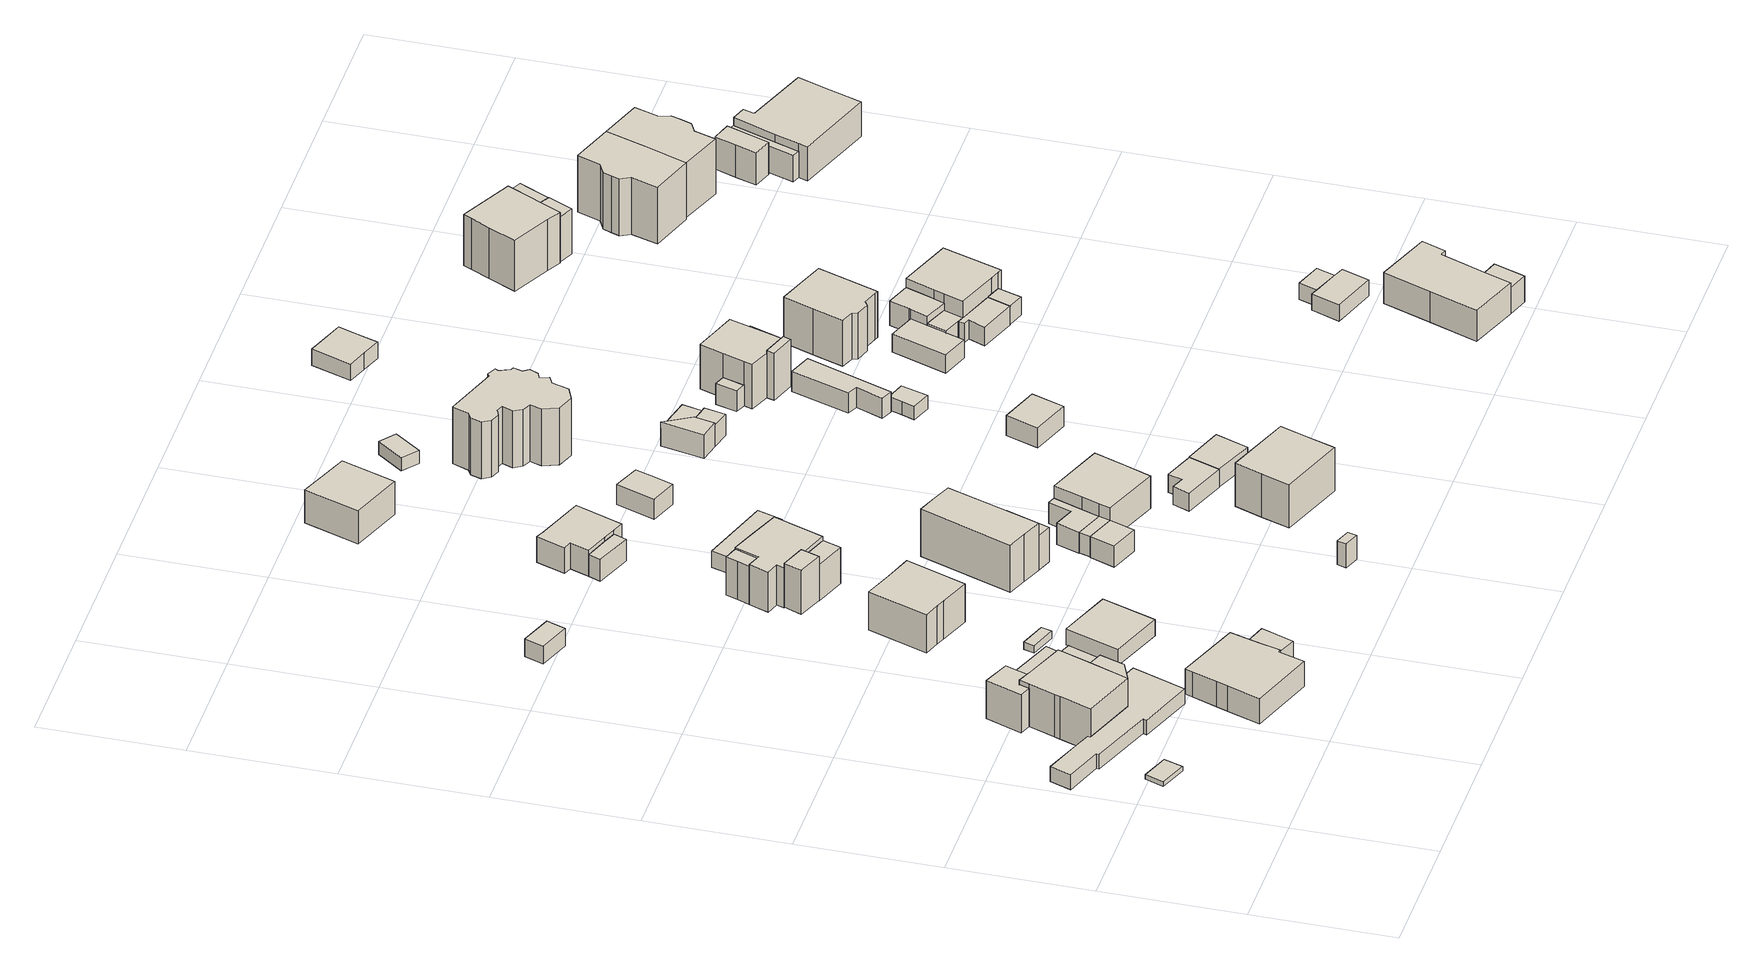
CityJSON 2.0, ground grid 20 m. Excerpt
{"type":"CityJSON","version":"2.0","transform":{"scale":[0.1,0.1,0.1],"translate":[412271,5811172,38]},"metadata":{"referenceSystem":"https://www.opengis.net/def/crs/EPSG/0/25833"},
"CityObjects":{
"building1":{"type":"Building","attributes":{"Gemeindeschluessel":"11000009","BezugspunktDach":"2200","function":"31001_2000","measuredHeight":0.734,"storeysAboveGround":1},"address":[{"country":"Germany","locality":"Berlin","thoroughfareNumber":"11 (1)","thoroughfareName":"Hangelsberger Gang"}],"geometry":[{"type":"Solid","lod":"1","boundaries":[[[[0,1,2,3]],[[4,5,6,7]],[[4,7,3,2]],[[5,4,2,1]],[[6,5,1,0]],[[7,6,0,3]]]]}]},
"building2":{"type":"Building","attributes":{"Gemeindeschluessel":"11000009","BezugspunktDach":"2200","function":"31001_2000","measuredHeight":2.35,"storeysAboveGround":1},"address":[{"country":"Germany","locality":"Berlin","thoroughfareNumber":"9 (1)","thoroughfareName":"Hangelsberger Gang"}],"geometry":[{"type":"Solid","lod":"1","boundaries":[[[[8,9,10,11,12,13,14,15,16,17,18,19,20,21,22]],[[23,24,25,26,27,28,29,30,31,32,33,34,35,36,37]],[[23,37,22,21]],[[24,23,21,20]],[[25,24,20,19]],[[26,25,19,18]],[[27,26,18,17]],[[28,27,17,16]],[[29,28,16,15]],[[30,29,15,14]],[[31,30,14,13]],[[32,31,13,12]],[[33,32,12,11]],[[34,33,11,10]],[[35,34,10,9]],[[36,35,9,8]],[[37,36,8,22]]]]}]},
"building3":{"type":"Building","attributes":{"Gemeindeschluessel":"11000009","BezugspunktDach":"2200","function":"51009_1610","measuredHeight":5.93,"storeysAboveGround":0},"address":[{"country":"Germany","locality":"Berlin"}],"geometry":[{"type":"Solid","lod":"1","boundaries":[[[[38,39,40,41,42,43]],[[44,45,46,47,48,49]],[[44,49,43,42]],[[45,44,42,41]],[[46,45,41,40]],[[47,46,40,39]],[[48,47,39,38]],[[49,48,38,43]]]]}]},
"building4":{"type":"Building","attributes":{"Gemeindeschluessel":"11000009","function":"31001_1010"},"address":[{"country":"Germany","locality":"Berlin","thoroughfareNumber":"9","thoroughfareName":"Hangelsberger Gang"}],"children":["building4-1","building4-2","building4-3"]},
"building4-1":{"type":"BuildingPart","attributes":{"BezugspunktDach":"2200","measuredHeight":7.14,"storeysAboveGround":2},"parents":["building4"],"geometry":[{"type":"MultiSurface","lod":"1","boundaries":[[[50,51,52,53,54,55,56,57,58,59]],[[60,61,48,47,46,62,63,64,65,66]],[[60,66,59,58]],[[61,60,58,57]],[[48,61,57,56]],[[47,48,56,55]],[[46,47,55,54]],[[67,68,54,53]],[[69,70,62,53,52]],[[64,63,52,51]],[[65,64,51,50]],[[66,65,50,59]],[[62,46,68,67]],[[63,62,70,69]]]}]},
"building4-2":{"type":"BuildingPart","attributes":{"BezugspunktDach":"2200","measuredHeight":6.07,"storeysAboveGround":2},"parents":["building4"],"geometry":[{"type":"MultiSurface","lod":"1","boundaries":[[[71,72,73,70,69]],[[62,74,75,76,63]],[[77,78,67,62,70,73]],[[75,79,78,73,72]],[[76,75,72,71]],[[63,76,71,69]],[[63,69,70,62]],[[74,62,67,78,77]],[[74,80,78,79,75]]]}]},
"building4-3":{"type":"BuildingPart","attributes":{"BezugspunktDach":"2200","measuredHeight":3.93,"storeysAboveGround":2},"parents":["building4"],"geometry":[{"type":"MultiSurface","lod":"1","boundaries":[[[78,79,81,82,83,68]],[[45,84,85,75,74,46]],[[45,46,68,83]],[[84,45,83,82]],[[85,84,82,81]],[[75,85,81,79]],[[74,75,74,78]],[[46,74,62,46,68]],[[79,78,74,75]],[[68,46,62,67]],[[78,67,62,74]]]}]},
"building5":{"type":"Building","attributes":{"Gemeindeschluessel":"11000009","BezugspunktDach":"2200","function":"31001_2000","measuredHeight":7.03,"storeysAboveGround":1},"address":[{"country":"Germany","locality":"Berlin","thoroughfareNumber":"9 (3)","thoroughfareName":"Hangelsberger Gang"}],"geometry":[{"type":"Solid","lod":"1","boundaries":[[[[86,87,88,89,90]],[[91,92,93,94,95]],[[91,95,90,89]],[[92,91,89,88]],[[93,92,88,87]],[[94,93,87,86]],[[95,94,86,90]]]]}]},
"building6":{"type":"Building","attributes":{"Gemeindeschluessel":"11000009","function":"31001_1010"},"address":[{"country":"Germany","locality":"Berlin","thoroughfareNumber":"69","thoroughfareName":"Kalkbergeweg"}],"children":["building6-1","building6-2"]},
"building6-1":{"type":"BuildingPart","attributes":{"BezugspunktDach":"2200","measuredHeight":4.52,"storeysAboveGround":1},"parents":["building6"],"geometry":[{"type":"MultiSurface","lod":"1","boundaries":[[[96,97,98,99,100,101,102,103,104,105,106,107]],[[108,109,110,111,112,113,114,115,116,117,118,119]],[[108,119,107,106]],[[109,108,106,105]],[[110,109,105,104]],[[111,110,104,103]],[[112,111,103,102]],[[113,112,102,101]],[[120,121,113,101,100]],[[122,120,114,100,99]],[[123,122,115,99,98]],[[117,116,98,97]],[[118,117,97,96]],[[119,118,96,107]],[[114,113,121,120]],[[115,114,120,122]],[[116,115,122,123]]]}]},
"building6-2":{"type":"BuildingPart","attributes":{"BezugspunktDach":"2200","measuredHeight":3.65,"storeysAboveGround":1},"parents":["building6"],"geometry":[{"type":"MultiSurface","lod":"1","boundaries":[[[124,125,121,123]],[[113,126,127,116]],[[126,113,121,125]],[[127,126,125,124]],[[116,127,124,123]],[[113,114,120,121]],[[115,122,120,114,128]],[[123,122,115,116]]]}]},
"building7":{"type":"Building","attributes":{"Gemeindeschluessel":"11000009","BezugspunktDach":"2200","function":"31001_2000","measuredHeight":0.587,"storeysAboveGround":1},"address":[{"country":"Germany","locality":"Berlin","thoroughfareNumber":"9 (2)","thoroughfareName":"Hangelsberger Gang"}],"geometry":[{"type":"Solid","lod":"1","boundaries":[[[[129,130,131,132,133,134]],[[135,136,137,138,139,140]],[[135,140,134,133]],[[136,135,133,132]],[[137,136,132,131]],[[138,137,131,130]],[[139,138,130,129]],[[140,139,129,134]]]]}]},
"building8":{"type":"Building","attributes":{"Gemeindeschluessel":"11000009","BezugspunktDach":"2200","function":"31001_2000","measuredHeight":2.7,"storeysAboveGround":1},"address":[{"country":"Germany","locality":"Berlin","thoroughfareNumber":"3 (2)","thoroughfareName":"Hangelsberger Gang"}],"geometry":[{"type":"Solid","lod":"1","boundaries":[[[[141,142,143,144]],[[145,146,147,148]],[[145,148,144,143]],[[146,145,143,142]],[[147,146,142,141]],[[148,147,141,144]]]]}]},
"building9":{"type":"Building","attributes":{"Gemeindeschluessel":"11000009","BezugspunktDach":"2200","function":"51009_1610","measuredHeight":1.07,"storeysAboveGround":0},"address":[{"country":"Germany","locality":"Berlin"}],"geometry":[{"type":"Solid","lod":"1","boundaries":[[[[149,150,151,152]],[[153,154,155,156]],[[153,156,152,151]],[[154,153,151,150]],[[155,154,150,149]],[[156,155,149,152]]]]}]},
"building10":{"type":"Building","attributes":{"Gemeindeschluessel":"11000009","BezugspunktDach":"2200","function":"31001_2000","measuredHeight":2.52,"storeysAboveGround":1},"address":[{"country":"Germany","locality":"Berlin","thoroughfareNumber":"69 (1)","thoroughfareName":"Kalkbergeweg"}],"geometry":[{"type":"Solid","lod":"1","boundaries":[[[[157,158,159,160]],[[161,162,163,164]],[[161,164,160,159]],[[162,161,159,158]],[[163,162,158,157]],[[164,163,157,160]]]]}]},
"building11":{"type":"Building","attributes":{"Gemeindeschluessel":"11000009","BezugspunktDach":"2200","function":"31001_1010","measuredHeight":7.59,"storeysAboveGround":1},"address":[{"country":"Germany","locality":"Berlin","thoroughfareNumber":"7A","thoroughfareName":"Hangelsberger Gang"}],"geometry":[{"type":"Solid","lod":"1","boundaries":[[[[165,166,167,168,169,170,171]],[[172,173,174,175,176,177,178]],[[172,178,171,170]],[[173,172,170,169]],[[174,173,169,168]],[[175,174,168,167]],[[176,175,167,166]],[[177,176,166,165]],[[178,177,165,171]]]]}]},
"building12":{"type":"Building","attributes":{"Gemeindeschluessel":"11000009","BezugspunktDach":"2200","function":"51009_1610","measuredHeight":7.71,"storeysAboveGround":0},"address":[{"country":"Germany","locality":"Berlin"}],"geometry":[{"type":"Solid","lod":"1","boundaries":[[[[179,180,181,182]],[[183,184,185,186]],[[183,186,182,181]],[[184,183,181,180]],[[185,184,180,179]],[[186,185,179,182]]]]}]},
"building13":{"type":"Building","attributes":{"Gemeindeschluessel":"11000009","BezugspunktDach":"2200","function":"51009_1610","measuredHeight":6.77,"storeysAboveGround":0},"address":[{"country":"Germany","locality":"Berlin"}],"geometry":[{"type":"Solid","lod":"1","boundaries":[[[[187,188,189,190,191,192]],[[193,194,195,196,197,198]],[[193,198,192,191]],[[194,193,191,190]],[[195,194,190,189]],[[196,195,189,188]],[[197,196,188,187]],[[198,197,187,192]]]]}]},
"building14":{"type":"Building","attributes":{"Gemeindeschluessel":"11000009","function":"31001_1010"},"address":[{"country":"Germany","locality":"Berlin","thoroughfareNumber":"5","thoroughfareName":"Hangelsberger Gang"}],"children":["building14-1","building14-2"]},
"building14-1":{"type":"BuildingPart","attributes":{"BezugspunktDach":"2200","measuredHeight":7.82,"storeysAboveGround":1},"parents":["building14"],"geometry":[{"type":"MultiSurface","lod":"1","boundaries":[[[199,200,201,202,203,204,205,206,207,208,209]],[[198,197,195,210,211,212,213,214,215,216,217]],[[198,217,209,208]],[[197,198,208,207]],[[195,197,207,206]],[[210,195,206,205]],[[211,210,205,204]],[[212,211,204,203]],[[218,219,212,203,202]],[[220,218,213,202,201]],[[215,214,201,200]],[[216,215,200,199]],[[217,216,199,209]],[[213,212,219,218]],[[214,221,213,218,220]]]}]},
"building14-2":{"type":"BuildingPart","attributes":{"BezugspunktDach":"2200","measuredHeight":5.67,"storeysAboveGround":1},"parents":["building14"],"geometry":[{"type":"MultiSurface","lod":"1","boundaries":[[[222,219,220,223]],[[214,212,224,225]],[[214,225,223,220]],[[224,212,219,222]],[[225,224,222,223]],[[212,226,213,218,219,227]],[[220,218,213,214]]]}]},
"building15":{"type":"Building","attributes":{"Gemeindeschluessel":"11000009","BezugspunktDach":"2200","function":"51009_1610","measuredHeight":3.66,"storeysAboveGround":0},"address":[{"country":"Germany","locality":"Berlin"}],"geometry":[{"type":"Solid","lod":"1","boundaries":[[[[228,229,230,231]],[[232,233,234,235]],[[232,235,231,230]],[[233,232,230,229]],[[234,233,229,228]],[[235,234,228,231]]]]}]},
"building16":{"type":"Building","attributes":{"Gemeindeschluessel":"11000009","function":"31001_1010"},"address":[{"country":"Germany","locality":"Berlin","thoroughfareNumber":"75","thoroughfareName":"Kalkbergeweg"}],"children":["building16-1","building16-2"]},
"building16-1":{"type":"BuildingPart","attributes":{"BezugspunktDach":"2200","measuredHeight":9.27,"storeysAboveGround":2},"parents":["building16"],"geometry":[{"type":"MultiSurface","lod":"1","boundaries":[[[236,237,238,239,240,241]],[[242,243,244,245,246,247]],[[242,247,241,240]],[[243,242,240,239]],[[244,243,239,238]],[[248,249,250,244,238,237]],[[246,245,237,236]],[[247,246,236,241]],[[248,245,250,249]]]}]},
"building16-2":{"type":"BuildingPart","attributes":{"BezugspunktDach":"2200","measuredHeight":5.31,"storeysAboveGround":2},"parents":["building16"],"geometry":[{"type":"Solid","lod":"1","boundaries":[[[[251,252,249,248]],[[250,253,254,245]],[[253,250,249,252]],[[254,253,252,251]],[[245,254,251,248]],[[250,245,248,249]]]]}]},
"building17":{"type":"Building","attributes":{"Gemeindeschluessel":"11000009","BezugspunktDach":"2200","function":"51009_1610","measuredHeight":3.21,"storeysAboveGround":0},"address":[{"country":"Germany","locality":"Berlin"}],"geometry":[{"type":"Solid","lod":"1","boundaries":[[[[255,256,257,258]],[[259,260,261,262]],[[259,262,258,257]],[[260,259,257,256]],[[261,260,256,255]],[[262,261,255,258]]]]}]},
"building18":{"type":"Building","attributes":{"Gemeindeschluessel":"11000009","function":"31001_1010"},"address":[{"country":"Germany","locality":"Berlin","thoroughfareNumber":"3","thoroughfareName":"Hangelsberger Gang"}],"children":["building18-1","building18-2"]},
"building18-1":{"type":"BuildingPart","attributes":{"BezugspunktDach":"2200","measuredHeight":5.14,"storeysAboveGround":1},"parents":["building18"],"geometry":[{"type":"MultiSurface","lod":"1","boundaries":[[[263,264,265,266,267,268,269,270,271]],[[272,273,274,275,276,277,278,279,280]],[[272,280,271,270]],[[273,272,270,269]],[[274,273,269,268]],[[275,274,268,267]],[[276,275,267,266]],[[281,282,266,265]],[[278,283,281,277,265,264]],[[279,278,264,263]],[[280,279,263,271]],[[277,276,282,281]],[[284,277,281,283,278]]]}]},
"building18-2":{"type":"BuildingPart","attributes":{"BezugspunktDach":"2200","measuredHeight":3.45,"storeysAboveGround":1},"parents":["building18"],"geometry":[{"type":"MultiSurface","lod":"1","boundaries":[[[285,282,283,286]],[[278,276,287,288]],[[278,288,286,283]],[[278,277,276]],[[287,276,282,285]],[[288,287,285,286]],[[276,277,281,282]],[[283,281,277,278]]]}]},
"building19":{"type":"Building","attributes":{"Gemeindeschluessel":"11000009","BezugspunktDach":"2200","function":"51009_1610","measuredHeight":3.14,"storeysAboveGround":0},"address":[{"country":"Germany","locality":"Berlin"}],"geometry":[{"type":"Solid","lod":"1","boundaries":[[[[256,289,290,257]],[[291,292,293,294]],[[291,294,257,290]],[[292,291,290,289]],[[293,292,289,256]],[[294,293,256,257]]]]}]},
"building20":{"type":"Building","attributes":{"Gemeindeschluessel":"11000009","BezugspunktDach":"2200","function":"31001_2000","measuredHeight":2.58,"storeysAboveGround":1},"address":[{"country":"Germany","locality":"Berlin","thoroughfareNumber":"5 (1)","thoroughfareName":"Hangelsberger Gang"}],"geometry":[{"type":"Solid","lod":"1","boundaries":[[[[295,296,297,298]],[[299,300,301,302]],[[299,302,298,297]],[[300,299,297,296]],[[301,300,296,295]],[[302,301,295,298]]]]}]},
"building21":{"type":"Building","attributes":{"Gemeindeschluessel":"11000009","BezugspunktDach":"2200","function":"51009_1610","measuredHeight":6.72,"storeysAboveGround":0},"address":[{"country":"Germany","locality":"Berlin"}],"geometry":[{"type":"Solid","lod":"1","boundaries":[[[[303,304,305,306]],[[244,307,253,250]],[[244,250,306,305]],[[307,244,305,304]],[[253,307,304,303]],[[250,253,303,306]]]]}]},
"building22":{"type":"Building","attributes":{"Gemeindeschluessel":"11000009","BezugspunktDach":"2200","function":"31001_1010","measuredHeight":5.83,"storeysAboveGround":1},"address":[{"country":"Germany","locality":"Berlin","thoroughfareNumber":"1","thoroughfareName":"Hangelsberger Gang"}],"geometry":[{"type":"Solid","lod":"1","boundaries":[[[[308,309,310,311]],[[312,313,314,315]],[[312,315,311,310]],[[313,312,310,309]],[[314,313,309,308]],[[315,314,308,311]]]]}]},
"building23":{"type":"Building","attributes":{"Gemeindeschluessel":"11000009","function":"31001_1010"},"address":[{"country":"Germany","locality":"Berlin","thoroughfareNumber":"73","thoroughfareName":"Kalkbergeweg"}],"children":["building23-1","building23-2"]},
"building23-1":{"type":"BuildingPart","attributes":{"BezugspunktDach":"2200","measuredHeight":6.71,"storeysAboveGround":2},"parents":["building23"],"geometry":[{"type":"MultiSurface","lod":"1","boundaries":[[[316,317,318,319,320,321,322]],[[323,324,325,326,327,328,329]],[[323,329,322,321]],[[330,289,323,321,320]],[[325,331,330,324,320,319]],[[326,325,319,318]],[[327,326,318,317]],[[328,327,317,316]],[[329,328,316,322]],[[324,323,289,330]],[[324,330,331,325]]]}]},
"building23-2":{"type":"BuildingPart","attributes":{"BezugspunktDach":"2200","measuredHeight":3.22,"storeysAboveGround":2},"parents":["building23"],"geometry":[{"type":"MultiSurface","lod":"1","boundaries":[[[289,331,332,333,334,290]],[[335,336,337,338,339,340]],[[335,340,290,334]],[[336,335,334,333]],[[337,336,333,332]],[[338,337,332,331]],[[339,338,331,325,324,323]],[[340,339,289,290]],[[323,324,330,289]],[[330,324,325,331]]]}]},
"building24":{"type":"Building","attributes":{"Gemeindeschluessel":"11000009","BezugspunktDach":"2200","function":"31001_2000","measuredHeight":3.55,"storeysAboveGround":1},"address":[{"country":"Germany","locality":"Berlin","thoroughfareNumber":"3 (1)","thoroughfareName":"Hangelsberger Gang"}],"geometry":[{"type":"Solid","lod":"1","boundaries":[[[[341,342,343,344,345]],[[346,347,348,349,350]],[[346,350,345,344]],[[347,346,344,343]],[[348,347,343,342]],[[349,348,342,341]],[[350,349,341,345]]]]}]},
"building25":{"type":"Building","attributes":{"Gemeindeschluessel":"11000009","BezugspunktDach":"2200","function":"31001_1010","measuredHeight":8.83,"storeysAboveGround":1},"address":[{"country":"Germany","locality":"Berlin","thoroughfareNumber":"71","thoroughfareName":"Kalkbergeweg"}],"geometry":[{"type":"Solid","lod":"1","boundaries":[[[[351,352,353,354,355,356]],[[357,358,359,360,361,362]],[[357,362,356,355]],[[358,357,355,354]],[[359,358,354,353]],[[360,359,353,352]],[[361,360,352,351]],[[362,361,351,356]]]]}]},
"building26":{"type":"Building","attributes":{"Gemeindeschluessel":"11000009","BezugspunktDach":"2200","function":"31001_1010","measuredHeight":2.76,"storeysAboveGround":1},"address":[{"country":"Germany","locality":"Berlin","thoroughfareNumber":"73 (1)","thoroughfareName":"Kalkbergeweg"}],"geometry":[{"type":"Solid","lod":"1","boundaries":[[[[363,364,365,366,367,368]],[[369,370,371,372,373,374]],[[369,374,368,367]],[[370,369,367,366]],[[371,370,366,365]],[[372,371,365,364]],[[373,372,364,363]],[[374,373,363,368]]]]}]},
"building27":{"type":"Building","attributes":{"Gemeindeschluessel":"11000009","BezugspunktDach":"2200","function":"31001_2000","measuredHeight":2,"storeysAboveGround":1},"address":[{"country":"Germany","locality":"Berlin","thoroughfareNumber":"1 (1)","thoroughfareName":"Hangelsberger Gang"}],"geometry":[{"type":"Solid","lod":"1","boundaries":[[[[375,376,377,378]],[[379,380,381,382]],[[379,382,378,377]],[[380,379,377,376]],[[381,380,376,375]],[[382,381,375,378]]]]}]},
"building28":{"type":"Building","attributes":{"Gemeindeschluessel":"11000009","BezugspunktDach":"2200","function":"31001_2000","measuredHeight":2.74,"storeysAboveGround":1},"address":[{"country":"Germany","locality":"Berlin","thoroughfareNumber":"73 (2)","thoroughfareName":"Kalkbergeweg"}],"geometry":[{"type":"Solid","lod":"1","boundaries":[[[[383,384,385,386]],[[387,388,389,390]],[[387,390,386,385]],[[388,387,385,384]],[[389,388,384,383]],[[390,389,383,386]]]]}]},
"building29":{"type":"Building","attributes":{"Gemeindeschluessel":"11000009","BezugspunktDach":"2200","function":"31001_1010","measuredHeight":8.74,"storeysAboveGround":1},"address":[{"country":"Germany","locality":"Berlin","thoroughfareNumber":"96","thoroughfareName":"Freienbrinker Saum"}],"geometry":[{"type":"Solid","lod":"1","boundaries":[[[[391,392,393,394,395,396,397,398,399,400,401,402,403,404,405,406,407,408,409,410,411,412,413,414,415,416,417]],[[418,419,420,421,422,423,424,425,426,427,428,429,430,431,432,433,434,435,436,437,438,439,440,441,442,443,444]],[[418,444,417,416]],[[419,418,416,415]],[[420,419,415,414]],[[421,420,414,413]],[[422,421,413,412]],[[423,422,412,411]],[[424,423,411,410]],[[425,424,410,409]],[[426,425,409,408]],[[427,426,408,407]],[[428,427,407,406]],[[429,428,406,405]],[[430,429,405,404]],[[431,430,404,403]],[[432,431,403,402]],[[433,432,402,401]],[[434,433,401,400]],[[435,434,400,399]],[[436,435,399,398]],[[437,436,398,397]],[[438,437,397,396]],[[439,438,396,395]],[[440,439,395,394]],[[441,440,394,393]],[[442,441,393,392]],[[443,442,392,391]],[[444,443,391,417]]]]}]},
"building30":{"type":"Building","attributes":{"Gemeindeschluessel":"11000009","function":"31001_1010"},"address":[{"country":"Germany","locality":"Berlin","thoroughfareNumber":"98","thoroughfareName":"Freienbrinker Saum"}],"children":["building30-1","building30-2"]},
"building30-1":{"type":"BuildingPart","attributes":{"BezugspunktDach":"2200","measuredHeight":3.72,"storeysAboveGround":1},"parents":["building30"],"geometry":[{"type":"MultiSurface","lod":"1","boundaries":[[[445,446,447,448]],[[449,450,451,452]],[[449,452,448,447]],[[453,454,447,446]],[[451,450,446,445]],[[452,451,445,448]],[[450,449,454,453]]]}]},
"building30-2":{"type":"BuildingPart","attributes":{"BezugspunktDach":"2200","measuredHeight":2.82,"storeysAboveGround":1},"parents":["building30"],"geometry":[{"type":"Solid","lod":"1","boundaries":[[[[453,455,456,454]],[[457,458,450,449]],[[457,449,454,456]],[[458,457,456,455]],[[450,458,455,453]],[[450,453,454,449]]]]}]},
"building31":{"type":"Building","attributes":{"Gemeindeschluessel":"11000009","BezugspunktDach":"2200","function":"51009_1610","measuredHeight":3.23,"storeysAboveGround":0},"address":[{"country":"Germany","locality":"Berlin"}],"geometry":[{"type":"Solid","lod":"1","boundaries":[[[[459,460,461,462]],[[450,458,463,451]],[[450,451,462,461]],[[458,450,461,460]],[[463,458,460,459]],[[451,463,459,462]]]]}]},
"building32":{"type":"Building","attributes":{"Gemeindeschluessel":"11000009","BezugspunktDach":"2200","function":"31001_1010","measuredHeight":3.59,"storeysAboveGround":1},"address":[{"country":"Germany","locality":"Berlin","thoroughfareNumber":"77","thoroughfareName":"Kalkbergeweg"}],"geometry":[{"type":"Solid","lod":"1","boundaries":[[[[464,465,466,467]],[[468,469,470,471]],[[468,471,467,466]],[[469,468,466,465]],[[470,469,465,464]],[[471,470,464,467]]]]}]},
"building33":{"type":"Building","attributes":{"Gemeindeschluessel":"11000009","BezugspunktDach":"2200","function":"31001_2000","measuredHeight":2.41,"storeysAboveGround":1},"address":[{"country":"Germany","locality":"Berlin","thoroughfareNumber":"102 (2)","thoroughfareName":"Freienbrinker Saum"}],"geometry":[{"type":"Solid","lod":"1","boundaries":[[[[472,473,474,475,476]],[[477,478,479,480,481]],[[477,481,476,475]],[[478,477,475,474]],[[479,478,474,473]],[[480,479,473,472]],[[481,480,472,476]]]]}]},
"building34":{"type":"Building","attributes":{"Gemeindeschluessel":"11000009","BezugspunktDach":"2200","function":"31001_2000","measuredHeight":3.18,"storeysAboveGround":1},"address":[{"country":"Germany","locality":"Berlin","thoroughfareNumber":"100 (2)","thoroughfareName":"Freienbrinker Saum"}],"geometry":[{"type":"Solid","lod":"1","boundaries":[[[[482,483,484,485,486,487]],[[488,489,490,491,492,493]],[[488,493,487,486]],[[489,488,486,485]],[[490,489,485,484]],[[491,490,484,483]],[[492,491,483,482]],[[493,492,482,487]]]]}]},
"building35":{"type":"Building","attributes":{"Gemeindeschluessel":"11000009","function":"31001_1010"},"address":[{"country":"Germany","locality":"Berlin","thoroughfareNumber":"100","thoroughfareName":"Freienbrinker Saum"}],"children":["building35-1","building35-2","building35-3"]},
"building35-1":{"type":"BuildingPart","attributes":{"BezugspunktDach":"2200","measuredHeight":8.54,"storeysAboveGround":2},"parents":["building35"],"geometry":[{"type":"MultiSurface","lod":"1","boundaries":[[[494,495,496,497,498,499,500,501,502,503]],[[504,505,506,507,508,509,510,511,512,513]],[[504,513,503,502]],[[505,514,515,502,501]],[[506,505,501,500]],[[507,506,500,499]],[[508,507,499,498]],[[509,508,498,497]],[[510,509,497,496]],[[516,495,511]],[[513,512,494,503]],[[504,515,514,505]],[[511,510,517,496,495]],[[518,512,511,495,494]]]}]},
"building35-2":{"type":"BuildingPart","attributes":{"BezugspunktDach":"2200","measuredHeight":7.37,"storeysAboveGround":2},"parents":["building35"],"geometry":[{"type":"Solid","lod":"1","boundaries":[[[[519,520,521,522]],[[512,510,523,524]],[[512,524,522,521]],[[510,512,521,520],[511,510,496,495],[494,512,511,495]],[[523,510,520,519]],[[524,523,519,522]],[[496,510,511,495]],[[495,511,512,494]]]]}]},
"building35-3":{"type":"BuildingPart","attributes":{"BezugspunktDach":"2200","measuredHeight":3.18,"storeysAboveGround":2},"parents":["building35"],"geometry":[{"type":"MultiSurface","lod":"1","boundaries":[[[515,514,525,526]],[[527,505,504,528]],[[527,528,526,525]],[[505,527,525,514]],[[504,505,514,505,504,515]],[[528,504,515,526]]]}]},
"building36":{"type":"Building","attributes":{"Gemeindeschluessel":"11000009","BezugspunktDach":"2200","function":"31001_2463","measuredHeight":2.81,"storeysAboveGround":1},"address":[{"country":"Germany","locality":"Berlin","thoroughfareNumber":"1 (2)","thoroughfareName":"Hangelsberger Gang"}],"geometry":[{"type":"Solid","lod":"1","boundaries":[[[[529,530,531,532,533,534]],[[535,536,537,538,539,540]],[[535,540,534,533]],[[536,535,533,532]],[[537,536,532,531]],[[538,537,531,530]],[[539,538,530,529]],[[540,539,529,534]]]]}]},
"building37":{"type":"Building","attributes":{"Gemeindeschluessel":"11000009","BezugspunktDach":"2200","function":"31001_2000","measuredHeight":3.45,"storeysAboveGround":1},"address":[{"country":"Germany","locality":"Berlin","thoroughfareNumber":"100 (1)","thoroughfareName":"Freienbrinker Saum"}],"geometry":[{"type":"Solid","lod":"1","boundaries":[[[[541,542,543,544]],[[545,546,547,548]],[[545,548,544,543]],[[546,545,543,542]],[[547,546,542,541]],[[548,547,541,544]]]]}]},
"building38":{"type":"Building","attributes":{"Gemeindeschluessel":"11000009","BezugspunktDach":"2200","function":"31001_2463","measuredHeight":2.78,"storeysAboveGround":1},"address":[{"country":"Germany","locality":"Berlin","thoroughfareNumber":"102 (1)","thoroughfareName":"Freienbrinker Saum"}],"geometry":[{"type":"Solid","lod":"1","boundaries":[[[[549,550,551,552,553,554,555]],[[556,557,558,559,560,561,562]],[[556,562,555,554]],[[557,556,554,553]],[[558,557,553,552]],[[559,558,552,551]],[[560,559,551,550]],[[561,560,550,549]],[[562,561,549,555]]]]}]},
"building39":{"type":"Building","attributes":{"Gemeindeschluessel":"11000009","BezugspunktDach":"2200","function":"31001_1010","measuredHeight":9.28,"storeysAboveGround":1},"address":[{"country":"Germany","locality":"Berlin","thoroughfareNumber":"102","thoroughfareName":"Freienbrinker Saum"}],"geometry":[{"type":"Solid","lod":"1","boundaries":[[[[563,564,565,566,567,568,569,570,571,572,573,574]],[[575,576,577,578,579,580,581,582,583,584,585,586]],[[575,586,574,573]],[[576,575,573,572]],[[577,576,572,571]],[[578,577,571,570]],[[579,578,570,569]],[[580,579,569,568]],[[581,580,568,567]],[[582,581,567,566]],[[583,582,566,565]],[[584,583,565,564]],[[585,584,564,563]],[[586,585,563,574]]]]}]},
"building40":{"type":"Building","attributes":{"Gemeindeschluessel":"11000009","BezugspunktDach":"2200","function":"51009_1610","measuredHeight":3.09,"storeysAboveGround":0},"address":[{"country":"Germany","locality":"Berlin"}],"geometry":[{"type":"Solid","lod":"1","boundaries":[[[[587,588,589,590,591]],[[592,593,594,595,596]],[[592,596,591,590]],[[593,592,590,589]],[[594,593,589,588]],[[595,594,588,587]],[[596,595,587,591]]]]}]},
"building41":{"type":"Building","attributes":{"Gemeindeschluessel":"11000009","BezugspunktDach":"2200","function":"31001_2463","measuredHeight":4.11,"storeysAboveGround":1},"address":[{"country":"Germany","locality":"Berlin","thoroughfareNumber":"79 (1)","thoroughfareName":"Kalkbergeweg"}],"geometry":[{"type":"Solid","lod":"1","boundaries":[[[[597,598,599,600,601,602,603]],[[604,605,606,607,608,609,610]],[[604,610,603,602]],[[605,604,602,601]],[[606,605,601,600]],[[607,606,600,599]],[[608,607,599,598]],[[609,608,598,597]],[[610,609,597,603]]]]}]},
"building42":{"type":"Building","attributes":{"Gemeindeschluessel":"11000009","BezugspunktDach":"2200","function":"51009_1610","measuredHeight":2.78,"storeysAboveGround":0},"address":[{"country":"Germany","locality":"Berlin"}],"geometry":[{"type":"Solid","lod":"1","boundaries":[[[[611,612,613,614]],[[615,616,617,618]],[[615,618,614,613]],[[616,615,613,612]],[[617,616,612,611]],[[618,617,611,614]]]]}]},
"building43":{"type":"Building","attributes":{"Gemeindeschluessel":"11000009","function":"31001_1010"},"address":[{"country":"Germany","locality":"Berlin","thoroughfareNumber":"79","thoroughfareName":"Kalkbergeweg"}],"children":["building43-1","building43-2"]},
"building43-1":{"type":"BuildingPart","attributes":{"BezugspunktDach":"2200","measuredHeight":6.86,"storeysAboveGround":2},"parents":["building43"],"geometry":[{"type":"MultiSurface","lod":"1","boundaries":[[[619,620,621,622,623,624,625,626,627]],[[609,628,607,629,630,631,632,633,634]],[[609,634,627,626]],[[628,609,626,625]],[[607,628,625,624]],[[629,607,624,623]],[[630,629,623,622]],[[631,630,622,621]],[[632,631,621,620]],[[633,632,620,619]],[[634,588,613,635,633,619,627]],[[635,613,588,634]]]}]},
"building43-2":{"type":"BuildingPart","attributes":{"BezugspunktDach":"2200","measuredHeight":2.86,"storeysAboveGround":2},"parents":["building43"],"geometry":[{"type":"MultiSurface","lod":"1","boundaries":[[[614,613,588,587,636,637,638]],[[639,640,641,642,643,644,645]],[[639,645,638,637]],[[640,639,637,636]],[[641,640,636,587]],[[642,641,587,588]],[[643,642,588,634,635]],[[644,643,613,614]],[[645,644,614,638]],[[635,634,588,613]]]}]},
"building44":{"type":"Building","attributes":{"Gemeindeschluessel":"11000009","function":"31001_1010"},"address":[{"country":"Germany","locality":"Berlin","thoroughfareNumber":"72","thoroughfareName":"Kalkbergeweg"}],"children":["building44-1","building44-2"]},
"building44-1":{"type":"BuildingPart","attributes":{"BezugspunktDach":"2200","measuredHeight":5.5,"storeysAboveGround":1},"parents":["building44"],"geometry":[{"type":"Solid","lod":"1","boundaries":[[[[646,647,648,649,650,651,652,653,654]],[[655,656,657,658,659,660,661,662,663]],[[655,663,654,653]],[[656,655,653,652]],[[657,656,652,651]],[[658,657,651,650]],[[659,658,650,649]],[[660,659,649,648]],[[661,660,648,647]],[[662,661,647,646],[662,664,665,661]],[[663,662,646,654]],[[664,662,661,665]]]]}]},
"building44-2":{"type":"BuildingPart","attributes":{"BezugspunktDach":"2200","measuredHeight":4.08,"storeysAboveGround":1},"parents":["building44"],"geometry":[{"type":"Solid","lod":"1","boundaries":[[[[666,667,665,664]],[[661,668,669,662]],[[668,661,665,667]],[[669,668,667,666]],[[662,669,666,664]],[[662,664,665,661]]]]}]},
"building45":{"type":"Building","attributes":{"Gemeindeschluessel":"11000009","BezugspunktDach":"2200","function":"31001_2463","measuredHeight":2.49,"storeysAboveGround":1},"address":[{"country":"Germany","locality":"Berlin","thoroughfareNumber":"74 (1)","thoroughfareName":"Kalkbergeweg"}],"geometry":[{"type":"Solid","lod":"1","boundaries":[[[[670,671,672,673,674,675]],[[676,677,678,679,680,681]],[[676,681,675,674]],[[677,676,674,673]],[[678,677,673,672]],[[679,678,672,671]],[[680,679,671,670]],[[681,680,670,675]]]]}]},
"building46":{"type":"Building","attributes":{"Gemeindeschluessel":"11000009","BezugspunktDach":"2200","function":"51009_1610","measuredHeight":2.48,"storeysAboveGround":0},"address":[{"country":"Germany","locality":"Berlin"}],"geometry":[{"type":"Solid","lod":"1","boundaries":[[[[672,682,683,673]],[[684,685,678,677]],[[684,677,673,683]],[[685,684,683,682]],[[678,685,682,672]],[[677,678,672,673]]]]}]},
"building47":{"type":"Building","attributes":{"Gemeindeschluessel":"11000009","function":"31001_1010"},"address":[{"country":"Germany","locality":"Berlin","thoroughfareNumber":"99","thoroughfareName":"Freienbrinker Saum"}],"children":["building47-1","building47-2"]},
"building47-1":{"type":"BuildingPart","attributes":{"BezugspunktDach":"2200","measuredHeight":8.63,"storeysAboveGround":2},"parents":["building47"],"geometry":[{"type":"MultiSurface","lod":"1","boundaries":[[[686,687,688,689,690,691,692,693,694]],[[695,696,697,698,699,700,701,702,703]],[[695,703,694,693]],[[696,695,693,692]],[[697,696,692,691]],[[698,697,691,690]],[[704,705,690,689]],[[700,706,704,699,689,688]],[[701,700,688,687]],[[702,701,687,686]],[[703,702,686,694]],[[699,698,705,704]],[[699,704,706,700]]]}]},
"building47-2":{"type":"BuildingPart","attributes":{"BezugspunktDach":"2200","measuredHeight":7.15,"storeysAboveGround":2},"parents":["building47"],"geometry":[{"type":"MultiSurface","lod":"1","boundaries":[[[707,708,705,706]],[[698,709,710,700]],[[709,698,705,708]],[[710,709,708,707]],[[700,710,707,706]],[[698,711,699,704,705]],[[700,706,704,699]]]}]},
"building48":{"type":"Building","attributes":{"Gemeindeschluessel":"11000009","BezugspunktDach":"2200","function":"51009_1610","measuredHeight":7.01,"storeysAboveGround":0},"address":[{"country":"Germany","locality":"Berlin"}],"geometry":[{"type":"Solid","lod":"1","boundaries":[[[[712,713,714,715]],[[716,717,718,719]],[[716,719,715,714]],[[717,716,714,713]],[[718,717,713,712]],[[719,718,712,715]]]]}]},
"building49":{"type":"Building","attributes":{"Gemeindeschluessel":"11000009","BezugspunktDach":"2200","function":"31001_1010","measuredHeight":11.31,"storeysAboveGround":1},"address":[{"country":"Germany","locality":"Berlin","thoroughfareNumber":"101","thoroughfareName":"Freienbrinker Saum"}],"geometry":[{"type":"Solid","lod":"1","boundaries":[[[[720,721,722,723,724,725,726,727,728,729]],[[730,731,732,733,734,735,736,737,738,739]],[[730,739,729,728]],[[731,730,728,727]],[[732,731,727,726]],[[733,732,726,725]],[[734,733,725,724]],[[735,734,724,723]],[[736,735,723,722]],[[737,736,722,721]],[[738,737,721,720]],[[739,738,720,729]]]]}]},
"building50":{"type":"Building","attributes":{"Gemeindeschluessel":"11000009","BezugspunktDach":"2200","function":"31001_1010","measuredHeight":11.06,"storeysAboveGround":1},"address":[{"country":"Germany","locality":"Berlin","thoroughfareNumber":"103","thoroughfareName":"Freienbrinker Saum"}],"geometry":[{"type":"Solid","lod":"1","boundaries":[[[[740,741,742,743,744,745,746,722,721,720]],[[747,748,749,750,751,752,753,754,755,756]],[[747,756,720,721]],[[748,747,721,722]],[[749,748,722,746]],[[750,749,746,745]],[[751,750,745,744]],[[752,751,744,743]],[[753,752,743,742]],[[754,753,742,741]],[[755,754,741,740]],[[756,755,740,720]]]]}]},
"building51":{"type":"Building","attributes":{"Gemeindeschluessel":"11000009","BezugspunktDach":"2200","function":"31001_2463","measuredHeight":6.07,"storeysAboveGround":1},"address":[{"country":"Germany","locality":"Berlin","thoroughfareNumber":"81 (1)","thoroughfareName":"Kalkbergeweg"}],"geometry":[{"type":"Solid","lod":"1","boundaries":[[[[757,758,759,760,761]],[[762,763,764,765,766]],[[762,766,761,760]],[[763,762,760,759]],[[764,763,759,758]],[[765,764,758,757]],[[766,765,757,761]]]]}]},
"building52":{"type":"Building","attributes":{"Gemeindeschluessel":"11000009","function":"31001_1010"},"address":[{"country":"Germany","locality":"Berlin","thoroughfareNumber":"81","thoroughfareName":"Kalkbergeweg"}],"children":["building52-1","building52-2"]},
"building52-1":{"type":"BuildingPart","attributes":{"BezugspunktDach":"2200","measuredHeight":7.59,"storeysAboveGround":1},"parents":["building52"],"geometry":[{"type":"MultiSurface","lod":"1","boundaries":[[[767,768,769,770,771,772,773,774,775]],[[776,777,778,779,780,781,782,783,784]],[[776,784,775,774]],[[785,786,776,774,773]],[[787,785,773,772]],[[779,778,772,771]],[[780,779,771,770]],[[781,780,770,769]],[[782,781,769,768]],[[783,782,768,767]],[[784,783,767,775]],[[777,776,786,785]],[[778,777,785,787]]]}]},
"building52-2":{"type":"BuildingPart","attributes":{"BezugspunktDach":"2200","measuredHeight":4.06,"storeysAboveGround":1},"parents":["building52"],"geometry":[{"type":"MultiSurface","lod":"1","boundaries":[[[786,787,788,789,790]],[[791,792,778,776,793]],[[791,793,790,789]],[[792,791,789,788]],[[778,792,788,787]],[[793,776,786,790]],[[786,776,777,785]],[[778,787,785,777]]]}]}
},
"vertices":[
[88,164,13],[97,191,13],[58,205,13],[48,179,13],[58,205,6],[97,191,6],[88,164,6],[48,179,6],
[63,271,30],[63,267,30],[154,234,30],[152,229,30],[232,200,30],[260,276,30],[222,289,30],[208,282,30],[205,273,30],[175,260,30],[97,288,30],[98,292,30],[63,305,30],[20,320,30],[9,290,30],[20,320,7],[63,305,7],[98,292,7],[97,288,7],[175,260,7],[205,273,7],[208,282,7],[222,289,7],[260,276,7],[232,200,7],[152,229,7],[154,234,7],[63,267,7],[63,271,7],[9,290,7],
[130,378,67],[135,392,67],[158,383,67],[171,420,67],[133,435,67],[113,384,67],[133,435,8],[171,420,8],[158,383,8],[135,392,8],[130,378,8],[113,384,8],
[175,260,74],[194,311,74],[196,316,74],[213,362,74],[158,383,74],[135,392,74],[130,378,74],[116,340,74],[113,332,74],[97,288,74],[113,332,8],[116,340,8],[213,362,8],[196,316,8],[194,311,8],[175,260,8],[97,288,8],[213,362,47],[158,383,47],[196,316,68],[213,362,68],
[217,308,68],[233,351,68],[234,354,68],[234,354,8],[233,351,8],[217,308,8],[234,354,39],[234,354,47],[233,351,47],[234,354,26],
[238,349,47],[254,389,47],[171,420,47],[254,389,8],[238,349,8],
[205,273,73],[208,282,73],[217,308,73],[196,316,73],[175,260,73],[196,316,9],[217,308,9],[208,282,9],[205,273,9],[175,260,9],
[308,63,47],[320,100,47],[324,99,47],[327,108,47],[331,125,47],[337,145,47],[345,171,47],[252,205,47],[248,194,47],[235,159,47],[229,143,47],[212,96,47],[229,143,8],[235,159,8],[248,194,8],[252,205,8],[345,171,8],[337,145,8],[331,125,8],[327,108,8],[324,99,8],[320,100,8],[308,63,8],[212,96,8],[331,125,45],[337,145,45],[327,108,45],[324,99,45],
[350,89,45],[367,135,45],[367,135,8],[350,89,8],[330,119,8],
[257,291,15],[267,324,15],[282,319,15],[287,333,15],[242,349,15],[224,303,15],[242,349,9],[287,333,9],[282,319,9],[267,324,9],[257,291,9],[224,303,9],
[128,989,50],[138,1016,50],[92,1033,50],[82,1006,50],[92,1033,23],[138,1016,23],[128,989,23],[82,1006,23],
[322,400,23],[327,415,23],[289,428,23],[284,413,23],[289,428,12],[327,415,12],[322,400,12],[284,413,12],
[363,275,36],[390,351,36],[314,379,36],[287,303,36],[314,379,11],[390,351,11],[363,275,11],[287,303,11],
[267,536,74],[280,531,74],[324,515,74],[355,600,74],[315,614,74],[275,629,74],[244,544,74],[275,629,15],[315,614,15],[355,600,15],[324,515,15],[280,531,15],[267,536,15],[244,544,15],
[319,706,85],[328,732,85],[293,745,85],[283,720,85],[293,745,17],[328,732,17],[319,706,17],[283,720,17],
[308,783,75],[315,800,75],[321,817,75],[301,824,75],[295,807,75],[288,790,75],[295,807,16],[301,824,16],[321,817,16],[315,800,16],[308,783,16],[288,790,16],
[296,756,78],[293,745,78],[328,732,78],[333,730,78],[373,716,78],[399,787,78],[360,802,78],[321,817,78],[308,783,78],[288,790,78],[278,762,78],[360,802,16],[399,787,16],[373,716,16],[333,730,16],[328,732,16],[293,745,16],[296,756,16],[278,762,16],[333,730,72],[373,716,72],[328,732,72],[330,732,16],
[364,690,72],[319,706,72],[364,690,16],[319,706,16],[352,723,16],[373,716,37],
[581,68,58],[585,81,58],[563,89,58],[559,76,58],[563,89,21],[585,81,21],[581,68,21],[559,76,21],
[428,465,90],[457,454,90],[503,586,90],[476,597,90],[448,607,90],[400,476,90],[448,607,17],[476,597,17],[503,586,17],[457,454,17],[428,465,17],[400,476,17],[457,454,70],[479,517,70],[479,517,17],
[479,446,70],[502,508,70],[502,508,17],[479,446,17],
[527,347,52],[540,382,52],[499,397,52],[486,362,52],[499,397,19],[540,382,19],[527,347,19],[486,362,19],
[289,1026,68],[279,999,68],[313,987,68],[331,980,68],[347,974,68],[372,1041,68],[303,1066,68],[292,1071,68],[277,1030,68],[292,1071,28],[303,1066,28],[372,1041,28],[347,974,28],[331,980,28],[313,987,28],[279,999,28],[289,1026,28],[277,1030,28],[313,987,62],[331,980,62],[279,999,62],[282,998,28],
[324,962,62],[272,982,62],[324,962,28],[272,982,28],
[545,398,52],[504,413,52],[504,413,20],[545,398,20],[540,382,20],[499,397,20],
[448,790,41],[459,825,41],[356,858,41],[345,823,41],[356,858,16],[459,825,16],[448,790,16],[345,823,16],
[502,508,67],[527,577,67],[503,586,67],[479,517,67],[527,577,17],
[313,1264,104],[340,1341,104],[265,1370,104],[237,1292,104],[265,1370,53],[340,1341,53],[313,1264,53],[237,1292,53],
[622,351,71],[638,392,71],[653,433,71],[569,464,71],[554,423,71],[545,398,71],[540,382,71],[545,398,21],[554,423,21],[569,464,21],[653,433,21],[638,392,21],[622,351,21],[540,382,21],[554,423,52],[569,464,52],
[558,468,52],[546,435,52],[516,446,52],[516,446,19],[546,435,19],[558,468,19],[569,464,19],[545,398,19],[504,413,19],
[455,936,64],[465,963,64],[474,990,64],[436,1005,64],[416,950,64],[436,1005,33],[474,990,33],[465,963,33],[455,936,33],[416,950,33],
[721,135,88],[735,175,88],[749,214,88],[655,248,88],[640,209,88],[626,169,88],[640,209,21],[655,248,21],[749,214,21],[735,175,21],[721,135,21],[626,169,21],
[691,279,48],[707,323,48],[664,339,48],[657,319,48],[639,326,48],[630,302,48],[639,326,20],[657,319,20],[664,339,20],[707,323,20],[691,279,20],[630,302,20],
[424,1262,78],[452,1300,78],[430,1317,78],[402,1280,78],[430,1317,58],[452,1300,58],[424,1262,58],[402,1280,58],
[747,257,49],[764,303,49],[707,323,49],[691,279,49],[707,323,21],[764,303,21],[747,257,21],[691,279,21],
[434,1169,135],[447,1164,135],[457,1168,135],[467,1164,135],[461,1149,135],[468,1137,135],[480,1131,135],[475,1114,135],[483,1093,135],[507,1084,135],[527,1093,135],[535,1117,135],[546,1123,135],[541,1136,135],[550,1139,135],[556,1152,135],[550,1160,135],[554,1173,135],[550,1175,135],[543,1190,135],[546,1195,135],[533,1201,135],[529,1198,135],[450,1225,135],[441,1201,135],[432,1196,135],[427,1181,135],[432,1196,47],[441,1201,47],[450,1225,47],[529,1198,47],[533,1201,47],[546,1195,47],[543,1190,47],[550,1175,47],[554,1173,47],[550,1160,47],[556,1152,47],[550,1139,47],[541,1136,47],[546,1123,47],[535,1117,47],[527,1093,47],[507,1084,47],[483,1093,47],[475,1114,47],[480,1131,47],[468,1137,47],[461,1149,47],[467,1164,47],[457,1168,47],[447,1164,47],[434,1169,47],[427,1181,47],
[586,916,75],[592,945,75],[570,983,75],[557,922,75],[570,983,38],[592,945,38],[586,916,38],[557,922,38],[592,945,66],[570,983,66],
[620,939,66],[627,970,66],[627,970,38],[620,939,38],
[614,909,71],[620,939,71],[592,945,71],[586,916,71],[614,909,38],
[767,505,54],[783,551,54],[728,570,54],[712,524,54],[728,570,23],[783,551,23],[767,505,23],[712,524,23],
[748,679,52],[760,717,52],[733,726,52],[727,707,52],[720,689,52],[727,707,31],[733,726,31],[760,717,31],[748,679,31],[720,689,31],
[722,766,66],[707,728,66],[724,721,66],[768,843,66],[735,855,66],[707,773,66],[735,855,35],[768,843,35],[724,721,35],[707,728,35],[722,766,35],[707,773,35],
[702,879,112],[705,878,112],[738,867,112],[746,891,112],[763,944,112],[731,955,112],[699,966,112],[687,932,112],[677,902,112],[673,890,112],[677,902,43],[687,932,43],[699,966,43],[731,955,43],[763,944,43],[746,891,43],[738,867,43],[705,878,43],[702,879,43],[673,890,43],[687,932,75],[677,902,75],[705,878,113],[738,867,60],[702,879,62],
[734,856,116],[738,867,116],[702,879,116],[699,868,116],[734,856,43],[699,868,43],
[671,938,75],[662,908,75],[671,938,43],[662,908,43],
[596,1381,92],[624,1371,92],[634,1400,92],[644,1428,92],[587,1448,92],[567,1391,92],[587,1448,67],[644,1428,67],[634,1400,67],[624,1371,67],[596,1381,67],[567,1391,67],
[788,877,75],[807,929,75],[763,944,75],[746,891,75],[763,944,45],[807,929,45],[788,877,45],[746,891,45],
[863,662,64],[872,688,64],[882,716,64],[891,740,64],[855,753,64],[852,754,64],[824,676,64],[852,754,36],[855,753,36],[891,740,36],[882,716,36],[872,688,36],[863,662,36],[824,676,36],
[813,797,114],[816,789,114],[836,783,114],[842,787,114],[864,780,114],[869,778,114],[884,821,114],[899,864,114],[866,876,114],[826,890,114],[810,847,114],[795,804,114],[810,847,43],[826,890,43],[866,876,43],[899,864,43],[884,821,43],[869,778,43],[864,780,43],[842,787,43],[836,783,43],[816,789,43],[813,797,43],[795,804,43],
[897,679,67],[906,676,67],[916,703,67],[882,716,67],[872,688,67],[882,716,39],[916,703,39],[906,676,39],[897,679,39],[872,688,39],
[916,703,78],[927,731,78],[937,759,78],[903,771,78],[893,743,78],[891,740,78],[882,716,78],[891,740,40],[893,743,40],[903,771,40],[937,759,40],[927,731,40],[916,703,40],[882,716,40],
[970,616,67],[981,649,67],[959,657,67],[947,624,67],[959,657,39],[981,649,39],[970,616,39],[947,624,39],
[967,654,92],[981,649,92],[987,647,92],[1001,689,92],[1015,731,92],[937,759,92],[922,718,92],[916,703,92],[906,676,92],[922,718,40],[1015,731,40],[1001,689,40],[987,647,40],[981,649,40],[967,654,40],[906,676,40],[959,657,40],
[894,670,67],[903,667,67],[893,643,67],[903,667,38],[894,670,38],[897,679,38],[906,676,38],[959,657,38],[947,624,38],[893,643,38],
[1150,19,77],[1166,63,77],[1175,87,77],[1188,121,77],[1197,118,77],[1210,152,77],[1130,181,77],[1105,113,77],[1079,45,77],[1105,113,29],[1130,181,29],[1210,152,29],[1197,118,29],[1188,121,29],[1175,87,29],[1166,63,29],[1150,19,29],[1079,45,29],[1150,19,69],[1166,63,69],
[1180,9,69],[1196,53,69],[1196,53,29],[1180,9,29],
[1142,204,53],[1156,243,53],[1141,249,53],[1103,262,53],[1093,266,53],[1078,226,53],[1093,266,28],[1103,262,28],[1141,249,28],[1156,243,28],[1142,204,28],[1078,226,28],
[1150,275,53],[1112,288,53],[1112,288,28],[1150,275,28],
[864,1212,150],[884,1201,150],[902,1237,150],[904,1241,150],[923,1280,150],[847,1318,150],[841,1306,150],[827,1279,150],[808,1240,150],[827,1279,71],[841,1306,71],[847,1318,71],[923,1280,71],[904,1241,71],[902,1237,71],[884,1201,71],[864,1212,71],[808,1240,71],[904,1241,142],[923,1280,142],[902,1237,142],
[922,1226,142],[944,1270,142],[944,1270,71],[922,1226,71],[911,1256,71],
[905,1191,143],[922,1226,143],[902,1237,143],[884,1201,143],[902,1237,73],[922,1226,73],[905,1191,73],[884,1201,73],
[1031,1074,151],[1052,1132,151],[1072,1191,151],[1011,1212,151],[999,1179,151],[983,1171,151],[978,1158,151],[974,1147,151],[981,1133,151],[969,1095,151],[981,1133,63],[974,1147,63],[978,1158,63],[983,1171,63],[999,1179,63],[1011,1212,63],[1072,1191,63],[1052,1132,63],[1031,1074,63],[969,1095,63],
[1092,1052,151],[1102,1083,151],[1117,1091,151],[1123,1108,151],[1127,1120,151],[1122,1135,151],[1133,1170,151],[1052,1132,66],[1072,1191,66],[1133,1170,66],[1122,1135,66],[1127,1120,66],[1123,1108,66],[1117,1091,66],[1102,1083,66],[1092,1052,66],[1031,1074,66],
[1150,998,117],[1171,1058,117],[1144,1067,117],[1133,1037,117],[1123,1007,117],[1133,1037,67],[1144,1067,67],[1171,1058,67],[1150,998,67],[1123,1007,67],
[1259,905,123],[1275,951,123],[1291,997,123],[1199,1030,123],[1204,1046,123],[1183,1053,123],[1161,992,123],[1149,958,123],[1145,945,123],[1149,958,70],[1161,992,70],[1183,1053,70],[1204,1046,70],[1199,1030,70],[1291,997,70],[1275,951,70],[1259,905,70],[1145,945,70],[1161,992,111],[1149,958,111],[1183,1053,111],
[1171,1058,111],[1150,998,111],[1138,962,111],[1150,998,70],[1171,1058,70],[1138,962,70]
]}
